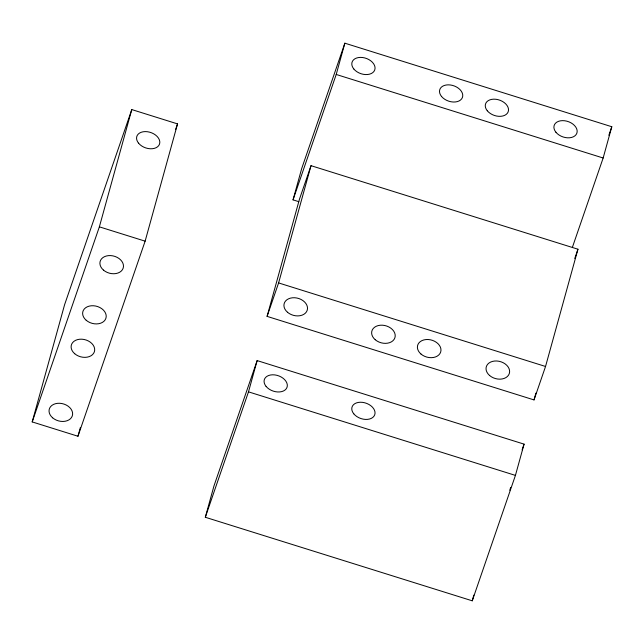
<?xml version="1.0" encoding="UTF-8"?>
<svg xmlns="http://www.w3.org/2000/svg" width="644" height="644" viewBox="0 0 644 644"><rect width="100%" height="100%" fill="white"/><g stroke="black" fill="none" stroke-linecap="round" stroke-linejoin="round"><path stroke-width="0.97" d="M32.2 421.917L64.609 304.652L131.779 109.577L177.543 123.898L145.133 241.162L77.964 436.246L32.2 421.917L99.369 226.841L131.779 109.577M77.964 436.246L80.371 427.519M205.315 517.269L213.953 485.995L257.141 360.592L524.071 444.135L515.433 475.401L472.253 600.812L205.315 517.269L248.495 391.858L257.141 360.592M298.8 201.669L293.036 199.865L301.682 168.599L344.862 43.188L611.8 126.731L603.154 158.005L572.403 247.304M267.083 316.373L299.492 199.109L311.012 165.669L577.95 249.212L545.54 366.476L534.021 399.916L267.083 316.373L278.602 282.933L311.012 165.669M293.036 199.865L336.216 74.463L344.862 43.188M472.253 600.812L473.823 595.128M534.021 399.916L535.897 393.13M509.774 490.237L510.684 487.436M175.587 129.581L177.543 123.898M608.854 135.28L611.8 126.731M574.754 258.502L577.95 249.212M522.115 449.834L524.071 444.135M336.216 74.463L603.154 158.005M99.369 226.841L145.133 241.162M278.602 282.933L545.54 366.476M248.495 391.858L515.433 475.401M86.207 320.269A11.995 8.831 15.5 0 0 105.866 318.402A11.995 8.831 15.5 0 0 91.198 305.787A11.995 8.831 15.5 0 0 86.207 320.269M103.483 270.11A11.995 8.831 15.5 0 0 123.133 268.242A11.995 8.831 15.5 0 0 108.466 255.628A11.995 8.831 15.5 0 0 103.483 270.11M138.565 143.185A11.995 8.106 19 0 0 158.674 145.673A11.995 8.106 19 0 0 147.307 131.714A11.995 8.106 19 0 0 138.565 143.185M74.696 353.717A11.995 8.831 15.5 0 0 94.346 351.841A11.995 8.831 15.5 0 0 79.679 339.235A11.995 8.831 15.5 0 0 74.696 353.717M52.623 417.811A11.995 8.831 15.5 0 0 72.281 415.944A11.995 8.831 15.5 0 0 57.614 403.329A11.995 8.831 15.5 0 0 52.623 417.811M266.077 386.384A11.995 8.106 19 0 0 286.186 388.871A11.995 8.106 19 0 0 274.819 374.913A11.995 8.106 19 0 0 266.077 386.384M353.789 413.834A11.995 8.106 19 0 0 373.898 416.322A11.995 8.106 19 0 0 362.532 402.355A11.995 8.106 19 0 0 353.789 413.834M487.275 110.752A11.995 8.106 19 0 0 507.383 113.239A11.995 8.106 19 0 0 496.017 99.281A11.995 8.106 19 0 0 487.275 110.752M555.917 132.237A11.995 8.106 19 0 0 576.026 134.717A11.995 8.106 19 0 0 564.659 120.758A11.995 8.106 19 0 0 555.917 132.237M441.51 96.431A11.995 8.106 19 0 0 461.619 98.918A11.995 8.106 19 0 0 450.253 84.96A11.995 8.106 19 0 0 441.51 96.431M353.806 68.98A11.995 8.106 19 0 0 373.914 71.468A11.995 8.106 19 0 0 362.548 57.509A11.995 8.106 19 0 0 353.806 68.98M420.983 354.039A11.995 8.831 15.5 0 0 440.633 352.163A11.995 8.831 15.5 0 0 425.966 339.557A11.995 8.831 15.5 0 0 420.983 354.039M489.617 375.516A11.995 8.831 15.5 0 0 509.275 373.649A11.995 8.831 15.5 0 0 494.608 361.034A11.995 8.831 15.5 0 0 489.617 375.516M375.219 339.718A11.995 8.831 15.5 0 0 394.869 337.842A11.995 8.831 15.5 0 0 380.202 325.236A11.995 8.831 15.5 0 0 375.219 339.718M287.514 312.268A11.995 8.831 15.5 0 0 307.164 310.4A11.995 8.831 15.5 0 0 292.497 297.786A11.995 8.831 15.5 0 0 287.514 312.268"/></g></svg>
